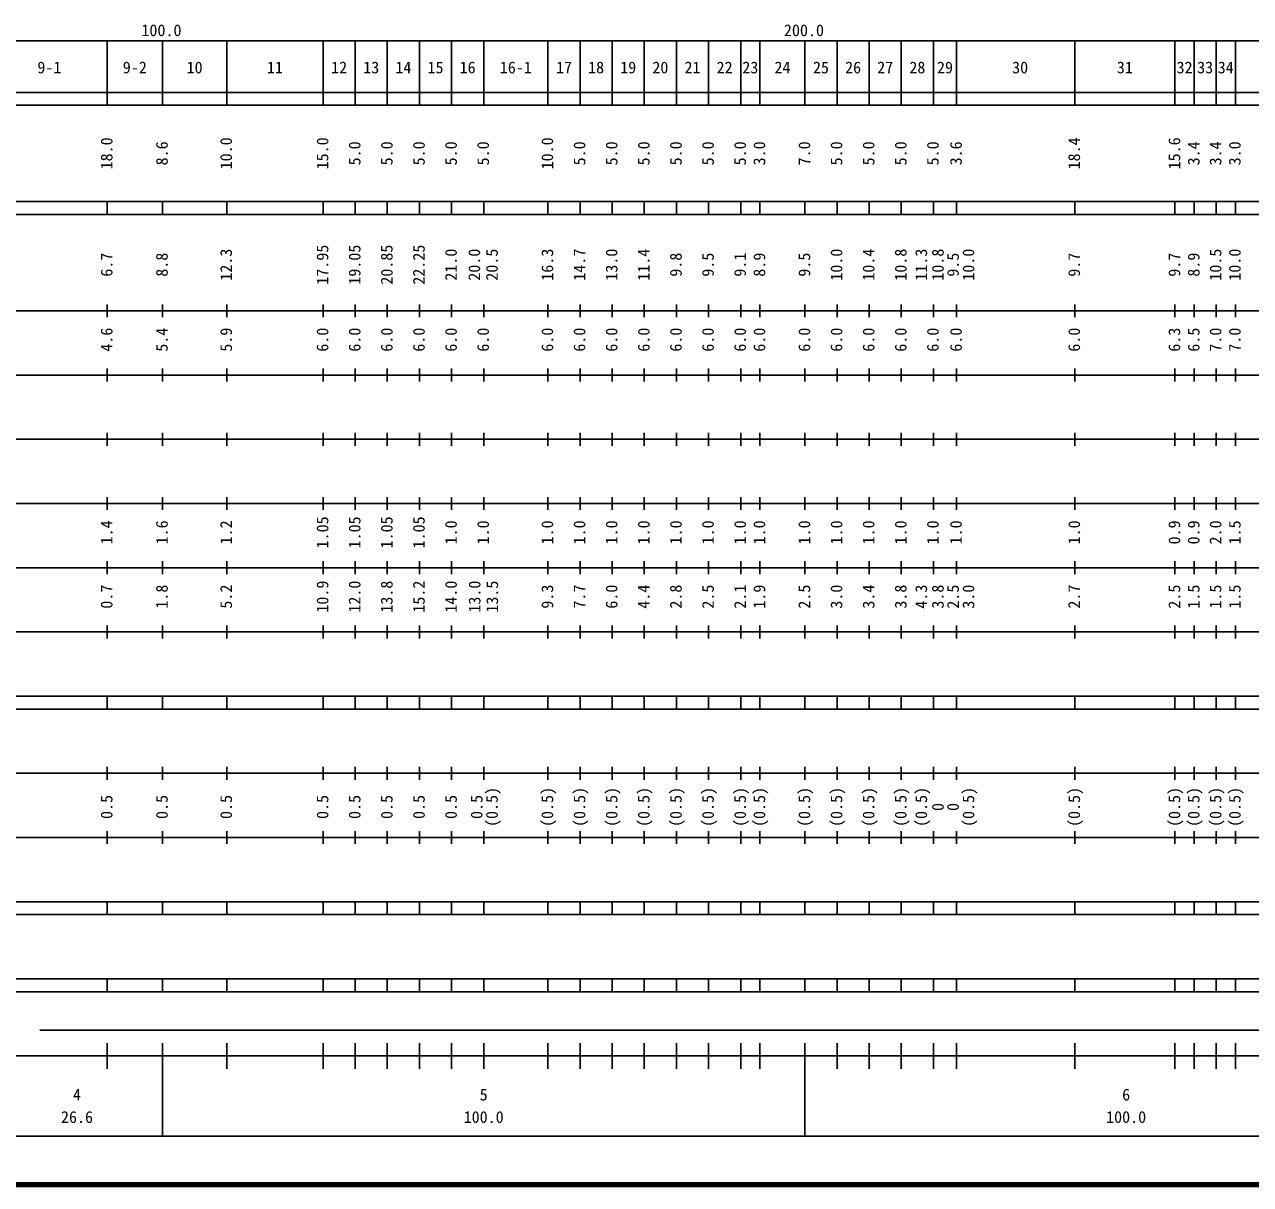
# Model space of a CAD drawing. Units: millimetres on the paper, enlarged 1000 times. Extents: x 40000 to 680000, y 20000 to 380000.
# Drawn here: x 146530 to 337354, y 20000 to 200558 of the extents above; entities that cross this region are included whole.
import ezdxf
from ezdxf.enums import TextEntityAlignment as Align

# ---------------------------------------------------------------- set-up
doc = ezdxf.new("R2010")
doc.units = ezdxf.units.MM
doc.header["$LTSCALE"] = 1000
doc.layers.add('M-TTL', color=2, linetype='Continuous', lineweight=140)
doc.layers.add('M-TTL-BAND', color=7, linetype='Continuous', lineweight=25)
doc.styles.add('ＭＳ ゴシック', font='')
doc.styles.get('ＭＳ ゴシック').set_extended_font_data('MS Gothic')

msp = doc.modelspace()

# ---------------------------------------------------------------- linework, layer by layer
at = {"layer": 'M-TTL'}
msp.add_line((40000, 20000), (680000, 20000), dxfattribs=at)
at = {"layer": 'M-TTL-BAND'}
for p, q in [((68000, 198000), (579000, 198000)), ((159400, 188000), (159400, 198000)), ((168000, 188000), (168000, 198000)), ((178000, 188000), (178000, 198000)), ((193000, 188000), (193000, 198000)), ((198000, 188000), (198000, 198000)), ((203000, 188000), (203000, 198000)), ((208000, 188000), (208000, 198000)), ((213000, 188000), (213000, 198000)), ((218000, 188000), (218000, 198000)), ((228000, 188000), (228000, 198000)), ((233000, 188000), (233000, 198000)), ((238000, 188000), (238000, 198000)), ((243000, 188000), (243000, 198000)), ((248000, 188000), (248000, 198000)), ((253000, 188000), (253000, 198000)), ((258000, 188000), (258000, 198000)), ((261000, 188000), (261000, 198000)), ((268000, 188000), (268000, 198000)), ((273000, 188000), (273000, 198000)), ((278000, 188000), (278000, 198000)), ((283000, 188000), (283000, 198000)), ((288000, 188000), (288000, 198000)), ((291600, 188000), (291600, 198000)), ((310000, 188000), (310000, 198000)), ((325600, 188000), (325600, 198000)), ((328600, 188000), (328600, 198000)), ((332000, 188000), (332000, 198000)), ((335000, 188000), (335000, 198000)), ((40000, 190000), (579000, 190000)), ((40000, 188000), (579000, 188000)), ((40000, 173000), (579000, 173000)), ((159400, 171000), (159400, 173000)), ((168000, 171000), (168000, 173000)), ((178000, 171000), (178000, 173000)), ((193000, 171000), (193000, 173000)), ((198000, 171000), (198000, 173000)), ((203000, 171000), (203000, 173000)), ((208000, 171000), (208000, 173000)), ((213000, 171000), (213000, 173000)), ((218000, 171000), (218000, 173000)), ((228000, 171000), (228000, 173000)), ((233000, 171000), (233000, 173000)), ((238000, 171000), (238000, 173000)), ((243000, 171000), (243000, 173000)), ((248000, 171000), (248000, 173000)), ((253000, 171000), (253000, 173000)), ((258000, 171000), (258000, 173000)), ((261000, 171000), (261000, 173000)), ((268000, 171000), (268000, 173000)), ((273000, 171000), (273000, 173000)), ((278000, 171000), (278000, 173000)), ((283000, 171000), (283000, 173000)), ((288000, 171000), (288000, 173000)), ((291600, 171000), (291600, 173000)), ((310000, 171000), (310000, 173000)), ((325600, 171000), (325600, 173000)), ((328600, 171000), (328600, 173000)), ((332000, 171000), (332000, 173000)), ((335000, 171000), (335000, 173000)), ((40000, 171000), (579000, 171000)), ((159400, 155000), (159400, 157000)), ((168000, 155000), (168000, 157000)), ((178000, 155000), (178000, 157000)), ((193000, 155000), (193000, 157000)), ((198000, 155000), (198000, 157000)), ((203000, 155000), (203000, 157000)), ((208000, 155000), (208000, 157000)), ((213000, 155000), (213000, 157000)), ((218000, 155000), (218000, 157000)), ((228000, 155000), (228000, 157000)), ((233000, 155000), (233000, 157000)), ((238000, 155000), (238000, 157000)), ((243000, 155000), (243000, 157000)), ((248000, 155000), (248000, 157000)), ((253000, 155000), (253000, 157000)), ((258000, 155000), (258000, 157000)), ((261000, 155000), (261000, 157000)), ((268000, 155000), (268000, 157000)), ((273000, 155000), (273000, 157000)), ((278000, 155000), (278000, 157000)), ((283000, 155000), (283000, 157000)), ((288000, 155000), (288000, 157000)), ((291600, 155000), (291600, 157000)), ((310000, 155000), (310000, 157000)), ((325600, 155000), (325600, 157000)), ((328600, 155000), (328600, 157000)), ((332000, 155000), (332000, 157000)), ((335000, 155000), (335000, 157000)), ((40000, 156000), (579000, 156000)), ((159400, 145000), (159400, 147000)), ((168000, 145000), (168000, 147000)), ((178000, 145000), (178000, 147000)), ((193000, 145000), (193000, 147000)), ((198000, 145000), (198000, 147000)), ((203000, 145000), (203000, 147000)), ((208000, 145000), (208000, 147000)), ((213000, 145000), (213000, 147000)), ((218000, 145000), (218000, 147000)), ((228000, 145000), (228000, 147000)), ((233000, 145000), (233000, 147000)), ((238000, 145000), (238000, 147000)), ((243000, 145000), (243000, 147000)), ((248000, 145000), (248000, 147000)), ((253000, 145000), (253000, 147000)), ((258000, 145000), (258000, 147000)), ((261000, 145000), (261000, 147000)), ((268000, 145000), (268000, 147000)), ((273000, 145000), (273000, 147000)), ((278000, 145000), (278000, 147000)), ((283000, 145000), (283000, 147000)), ((288000, 145000), (288000, 147000)), ((291600, 145000), (291600, 147000)), ((310000, 145000), (310000, 147000)), ((325600, 145000), (325600, 147000)), ((328600, 145000), (328600, 147000)), ((332000, 145000), (332000, 147000)), ((335000, 145000), (335000, 147000)), ((46000, 146000), (579000, 146000)), ((52000, 136000), (579000, 136000)), ((159400, 135000), (159400, 137000)), ((168000, 135000), (168000, 137000)), ((178000, 135000), (178000, 137000)), ((193000, 135000), (193000, 137000)), ((198000, 135000), (198000, 137000)), ((203000, 135000), (203000, 137000)), ((208000, 135000), (208000, 137000)), ((213000, 135000), (213000, 137000)), ((218000, 135000), (218000, 137000)), ((228000, 135000), (228000, 137000)), ((233000, 135000), (233000, 137000)), ((238000, 135000), (238000, 137000)), ((243000, 135000), (243000, 137000)), ((248000, 135000), (248000, 137000)), ((253000, 135000), (253000, 137000)), ((258000, 135000), (258000, 137000)), ((261000, 135000), (261000, 137000)), ((268000, 135000), (268000, 137000)), ((273000, 135000), (273000, 137000)), ((278000, 135000), (278000, 137000)), ((283000, 135000), (283000, 137000)), ((288000, 135000), (288000, 137000)), ((291600, 135000), (291600, 137000)), ((310000, 135000), (310000, 137000)), ((325600, 135000), (325600, 137000)), ((328600, 135000), (328600, 137000)), ((332000, 135000), (332000, 137000)), ((335000, 135000), (335000, 137000)), ((46000, 126000), (579000, 126000)), ((159400, 125000), (159400, 127000)), ((168000, 125000), (168000, 127000)), ((178000, 125000), (178000, 127000)), ((193000, 125000), (193000, 127000)), ((198000, 125000), (198000, 127000)), ((203000, 125000), (203000, 127000)), ((208000, 125000), (208000, 127000)), ((213000, 125000), (213000, 127000)), ((218000, 125000), (218000, 127000)), ((228000, 125000), (228000, 127000)), ((233000, 125000), (233000, 127000)), ((238000, 125000), (238000, 127000)), ((243000, 125000), (243000, 127000)), ((248000, 125000), (248000, 127000)), ((253000, 125000), (253000, 127000)), ((258000, 125000), (258000, 127000)), ((261000, 125000), (261000, 127000)), ((268000, 125000), (268000, 127000)), ((273000, 125000), (273000, 127000)), ((278000, 125000), (278000, 127000)), ((283000, 125000), (283000, 127000)), ((288000, 125000), (288000, 127000)), ((291600, 125000), (291600, 127000)), ((310000, 125000), (310000, 127000)), ((325600, 125000), (325600, 127000)), ((328600, 125000), (328600, 127000)), ((332000, 125000), (332000, 127000)), ((335000, 125000), (335000, 127000)), ((159400, 115000), (159400, 117000)), ((168000, 115000), (168000, 117000)), ((178000, 115000), (178000, 117000)), ((193000, 115000), (193000, 117000)), ((198000, 115000), (198000, 117000)), ((203000, 115000), (203000, 117000)), ((208000, 115000), (208000, 117000)), ((213000, 115000), (213000, 117000)), ((218000, 115000), (218000, 117000)), ((228000, 115000), (228000, 117000)), ((233000, 115000), (233000, 117000)), ((238000, 115000), (238000, 117000)), ((243000, 115000), (243000, 117000)), ((248000, 115000), (248000, 117000)), ((253000, 115000), (253000, 117000)), ((258000, 115000), (258000, 117000)), ((261000, 115000), (261000, 117000)), ((268000, 115000), (268000, 117000)), ((273000, 115000), (273000, 117000)), ((278000, 115000), (278000, 117000)), ((283000, 115000), (283000, 117000)), ((288000, 115000), (288000, 117000)), ((291600, 115000), (291600, 117000)), ((310000, 115000), (310000, 117000)), ((325600, 115000), (325600, 117000)), ((328600, 115000), (328600, 117000)), ((332000, 115000), (332000, 117000)), ((335000, 115000), (335000, 117000)), ((52000, 116000), (579000, 116000)), ((159400, 105000), (159400, 107000)), ((168000, 105000), (168000, 107000)), ((178000, 105000), (178000, 107000)), ((193000, 105000), (193000, 107000)), ((198000, 105000), (198000, 107000)), ((203000, 105000), (203000, 107000)), ((208000, 105000), (208000, 107000)), ((213000, 105000), (213000, 107000)), ((218000, 105000), (218000, 107000)), ((228000, 105000), (228000, 107000)), ((233000, 105000), (233000, 107000)), ((238000, 105000), (238000, 107000)), ((243000, 105000), (243000, 107000)), ((248000, 105000), (248000, 107000)), ((253000, 105000), (253000, 107000)), ((258000, 105000), (258000, 107000)), ((261000, 105000), (261000, 107000)), ((268000, 105000), (268000, 107000)), ((273000, 105000), (273000, 107000)), ((278000, 105000), (278000, 107000)), ((283000, 105000), (283000, 107000)), ((288000, 105000), (288000, 107000)), ((291600, 105000), (291600, 107000)), ((310000, 105000), (310000, 107000)), ((325600, 105000), (325600, 107000)), ((328600, 105000), (328600, 107000)), ((332000, 105000), (332000, 107000)), ((335000, 105000), (335000, 107000)), ((46000, 106000), (579000, 106000)), ((40000, 96000), (579000, 96000)), ((159400, 94000), (159400, 96000)), ((168000, 94000), (168000, 96000)), ((178000, 94000), (178000, 96000)), ((193000, 94000), (193000, 96000)), ((198000, 94000), (198000, 96000)), ((203000, 94000), (203000, 96000)), ((208000, 94000), (208000, 96000)), ((213000, 94000), (213000, 96000)), ((218000, 94000), (218000, 96000)), ((228000, 94000), (228000, 96000)), ((233000, 94000), (233000, 96000)), ((238000, 94000), (238000, 96000)), ((243000, 94000), (243000, 96000)), ((248000, 94000), (248000, 96000)), ((253000, 94000), (253000, 96000)), ((258000, 94000), (258000, 96000)), ((261000, 94000), (261000, 96000)), ((268000, 94000), (268000, 96000)), ((273000, 94000), (273000, 96000)), ((278000, 94000), (278000, 96000)), ((283000, 94000), (283000, 96000)), ((288000, 94000), (288000, 96000)), ((291600, 94000), (291600, 96000)), ((310000, 94000), (310000, 96000)), ((325600, 94000), (325600, 96000)), ((328600, 94000), (328600, 96000)), ((332000, 94000), (332000, 96000)), ((335000, 94000), (335000, 96000)), ((40000, 94000), (579000, 94000)), ((49000, 84000), (579000, 84000)), ((159400, 83000), (159400, 85000)), ((168000, 83000), (168000, 85000)), ((178000, 83000), (178000, 85000)), ((193000, 83000), (193000, 85000)), ((198000, 83000), (198000, 85000)), ((203000, 83000), (203000, 85000)), ((208000, 83000), (208000, 85000)), ((213000, 83000), (213000, 85000)), ((218000, 83000), (218000, 85000)), ((228000, 83000), (228000, 85000)), ((233000, 83000), (233000, 85000)), ((238000, 83000), (238000, 85000)), ((243000, 83000), (243000, 85000)), ((248000, 83000), (248000, 85000)), ((253000, 83000), (253000, 85000)), ((258000, 83000), (258000, 85000)), ((261000, 83000), (261000, 85000)), ((268000, 83000), (268000, 85000)), ((273000, 83000), (273000, 85000)), ((278000, 83000), (278000, 85000)), ((283000, 83000), (283000, 85000)), ((288000, 83000), (288000, 85000)), ((291600, 83000), (291600, 85000)), ((310000, 83000), (310000, 85000)), ((325600, 83000), (325600, 85000)), ((328600, 83000), (328600, 85000)), ((332000, 83000), (332000, 85000)), ((335000, 83000), (335000, 85000)), ((159400, 73000), (159400, 75000)), ((168000, 73000), (168000, 75000)), ((178000, 73000), (178000, 75000)), ((193000, 73000), (193000, 75000)), ((198000, 73000), (198000, 75000)), ((203000, 73000), (203000, 75000)), ((208000, 73000), (208000, 75000)), ((213000, 73000), (213000, 75000)), ((218000, 73000), (218000, 75000)), ((228000, 73000), (228000, 75000)), ((233000, 73000), (233000, 75000)), ((238000, 73000), (238000, 75000)), ((243000, 73000), (243000, 75000)), ((248000, 73000), (248000, 75000)), ((253000, 73000), (253000, 75000)), ((258000, 73000), (258000, 75000)), ((261000, 73000), (261000, 75000)), ((268000, 73000), (268000, 75000)), ((273000, 73000), (273000, 75000)), ((278000, 73000), (278000, 75000)), ((283000, 73000), (283000, 75000)), ((288000, 73000), (288000, 75000)), ((291600, 73000), (291600, 75000)), ((310000, 73000), (310000, 75000)), ((325600, 73000), (325600, 75000)), ((328600, 73000), (328600, 75000)), ((332000, 73000), (332000, 75000)), ((335000, 73000), (335000, 75000)), ((40000, 74000), (579000, 74000)), ((40000, 64000), (579000, 64000)), ((159400, 62000), (159400, 64000)), ((168000, 62000), (168000, 64000)), ((178000, 62000), (178000, 64000)), ((193000, 62000), (193000, 64000)), ((198000, 62000), (198000, 64000)), ((203000, 62000), (203000, 64000)), ((208000, 62000), (208000, 64000)), ((213000, 62000), (213000, 64000)), ((218000, 62000), (218000, 64000)), ((228000, 62000), (228000, 64000)), ((233000, 62000), (233000, 64000)), ((238000, 62000), (238000, 64000)), ((243000, 62000), (243000, 64000)), ((248000, 62000), (248000, 64000)), ((253000, 62000), (253000, 64000)), ((258000, 62000), (258000, 64000)), ((261000, 62000), (261000, 64000)), ((268000, 62000), (268000, 64000)), ((273000, 62000), (273000, 64000)), ((278000, 62000), (278000, 64000)), ((283000, 62000), (283000, 64000)), ((288000, 62000), (288000, 64000)), ((291600, 62000), (291600, 64000)), ((310000, 62000), (310000, 64000)), ((325600, 62000), (325600, 64000)), ((328600, 62000), (328600, 64000)), ((332000, 62000), (332000, 64000)), ((335000, 62000), (335000, 64000)), ((40000, 62000), (579000, 62000)), ((40000, 52000), (579000, 52000)), ((159400, 50000), (159400, 52000)), ((168000, 50000), (168000, 52000)), ((178000, 50000), (178000, 52000)), ((193000, 50000), (193000, 52000)), ((198000, 50000), (198000, 52000)), ((203000, 50000), (203000, 52000)), ((208000, 50000), (208000, 52000)), ((213000, 50000), (213000, 52000)), ((218000, 50000), (218000, 52000)), ((228000, 50000), (228000, 52000)), ((233000, 50000), (233000, 52000)), ((238000, 50000), (238000, 52000)), ((243000, 50000), (243000, 52000)), ((248000, 50000), (248000, 52000)), ((253000, 50000), (253000, 52000)), ((258000, 50000), (258000, 52000)), ((261000, 50000), (261000, 52000)), ((268000, 50000), (268000, 52000)), ((273000, 50000), (273000, 52000)), ((278000, 50000), (278000, 52000)), ((283000, 50000), (283000, 52000)), ((288000, 50000), (288000, 52000)), ((291600, 50000), (291600, 52000)), ((310000, 50000), (310000, 52000)), ((325600, 50000), (325600, 52000)), ((328600, 50000), (328600, 52000)), ((332000, 50000), (332000, 52000)), ((335000, 50000), (335000, 52000)), ((40000, 50000), (579000, 50000)), ((148900, 44000), (565000, 44000)), ((159400, 38000), (159400, 42000)), ((168000, 27500), (168000, 42000)), ((178000, 38000), (178000, 42000)), ((193000, 38000), (193000, 42000)), ((198000, 38000), (198000, 42000)), ((203000, 38000), (203000, 42000)), ((208000, 38000), (208000, 42000)), ((213000, 38000), (213000, 42000)), ((218000, 38000), (218000, 42000)), ((228000, 38000), (228000, 42000)), ((233000, 38000), (233000, 42000)), ((238000, 38000), (238000, 42000)), ((243000, 38000), (243000, 42000)), ((248000, 38000), (248000, 42000)), ((253000, 38000), (253000, 42000)), ((258000, 38000), (258000, 42000)), ((261000, 38000), (261000, 42000)), ((268000, 27500), (268000, 42000)), ((273000, 38000), (273000, 42000)), ((278000, 38000), (278000, 42000)), ((283000, 38000), (283000, 42000)), ((288000, 38000), (288000, 42000)), ((291600, 38000), (291600, 42000)), ((310000, 38000), (310000, 42000)), ((325600, 38000), (325600, 42000)), ((328600, 38000), (328600, 42000)), ((332000, 38000), (332000, 42000)), ((335000, 38000), (335000, 42000)), ((40000, 40000), (579000, 40000)), ((68000, 27500), (579000, 27500))]:
    msp.add_line(p, q, dxfattribs=at)

# ---------------------------------------------------------------- texts
at = {"layer": 'M-TTL-BAND', "style": 'ＭＳ ゴシック'}
for s, p in [('100.0', (167844, 198195)), ('200.0', (267844, 198195)), ('9-1', (150400, 192405)), ('9-2', (163700, 192405)), ('10', (173000, 192405)), ('11', (185500, 192405)), ('12', (195500, 192405)), ('13', (200500, 192405)), ('14', (205500, 192405)), ('15', (210500, 192405)), ('16', (215500, 192405)), ('16-1', (223000, 192405)), ('17', (230500, 192405)), ('18', (235500, 192405)), ('19', (240500, 192405)), ('20', (245500, 192405)), ('21', (250500, 192405)), ('22', (255500, 192405)), ('23', (259500, 192405)), ('24', (264500, 192405)), ('25', (270500, 192405)), ('26', (275500, 192405)), ('27', (280500, 192405)), ('28', (285500, 192405)), ('29', (289800, 192405)), ('30', (301500, 192405)), ('31', (317800, 192405)), ('32', (327100, 192405)), ('33', (330300, 192405)), ('34', (333500, 192405)), ('4', (154700, 32523)), ('5', (218000, 32523)), ('6', (318000, 32523)), ('26.6', (154700, 29033)), ('100.0', (218000, 29033)), ('100.0', (318000, 29033))]:
    msp.add_text(s, height=1833, dxfattribs=at).set_placement(p, align=Align.BOTTOM_CENTER)
for s, p in [('18.0', (160770, 180500)), ('8.6', (169370, 180500)), ('10.0', (179370, 180500)), ('15.0', (194370, 180500)), ('5.0', (199370, 180500)), ('5.0', (204370, 180500)), ('5.0', (209370, 180500)), ('5.0', (214370, 180500)), ('5.0', (219370, 180500)), ('10.0', (229370, 180500)), ('5.0', (234370, 180500)), ('5.0', (239370, 180500)), ('5.0', (244370, 180500)), ('5.0', (249370, 180500)), ('5.0', (254370, 180500)), ('5.0', (259370, 180500)), ('3.0', (262370, 180500)), ('7.0', (269370, 180500)), ('5.0', (274370, 180500)), ('5.0', (279370, 180500)), ('5.0', (284370, 180500)), ('5.0', (289370, 180500)), ('3.6', (292970, 180500)), ('18.4', (311370, 180500)), ('15.6', (326970, 180500)), ('3.4', (329970, 180500)), ('3.4', (333370, 180500)), ('3.0', (336370, 180500)), ('17.95', (194370, 163174)), ('19.05', (199370, 163174)), ('20.85', (204370, 163174)), ('22.25', (209370, 163174)), ('6.7', (160770, 163174)), ('8.8', (169370, 163174)), ('12.3', (179370, 163174)), ('21.0', (214370, 163174)), ('20.0', (217997, 163174)), ('20.5', (220742, 163174)), ('16.3', (229370, 163174)), ('14.7', (234370, 163174)), ('13.0', (239370, 163174)), ('11.4', (244370, 163174)), ('9.8', (249370, 163174)), ('9.5', (254370, 163174)), ('9.1', (259370, 163174)), ('8.9', (262370, 163174)), ('9.5', (269370, 163174)), ('10.0', (274370, 163174)), ('10.4', (279370, 163174)), ('10.8', (284370, 163174)), ('11.3', (287563, 163174)), ('10.8', (290150, 163174)), ('9.5', (292516, 163174)), ('10.0', (294913, 163174)), ('9.7', (311370, 163174)), ('9.7', (326970, 163174)), ('8.9', (329970, 163174)), ('10.5', (333370, 163174)), ('10.0', (336370, 163174)), ('4.6', (160770, 151500)), ('5.4', (169370, 151500)), ('5.9', (179370, 151500)), ('6.0', (194370, 151500)), ('6.0', (199370, 151500)), ('6.0', (204370, 151500)), ('6.0', (209370, 151500)), ('6.0', (214370, 151500)), ('6.0', (219370, 151500)), ('6.0', (229370, 151500)), ('6.0', (234370, 151500)), ('6.0', (239370, 151500)), ('6.0', (244370, 151500)), ('6.0', (249370, 151500)), ('6.0', (254370, 151500)), ('6.0', (259370, 151500)), ('6.0', (262370, 151500)), ('6.0', (269370, 151500)), ('6.0', (274370, 151500)), ('6.0', (279370, 151500)), ('6.0', (284370, 151500)), ('6.0', (289370, 151500)), ('6.0', (292970, 151500)), ('6.0', (311370, 151500)), ('6.3', (326970, 151500)), ('6.5', (329970, 151500)), ('7.0', (333370, 151500)), ('7.0', (336370, 151500)), ('1.4', (160770, 121500)), ('1.6', (169370, 121500)), ('1.2', (179370, 121500)), ('1.05', (194370, 121500)), ('1.05', (199370, 121500)), ('1.05', (204370, 121500)), ('1.05', (209370, 121500)), ('1.0', (214370, 121500)), ('1.0', (219370, 121500)), ('1.0', (229370, 121500)), ('1.0', (234370, 121500)), ('1.0', (239370, 121500)), ('1.0', (244370, 121500)), ('1.0', (249370, 121500)), ('1.0', (254370, 121500)), ('1.0', (259370, 121500)), ('1.0', (262370, 121500)), ('1.0', (269370, 121500)), ('1.0', (274370, 121500)), ('1.0', (279370, 121500)), ('1.0', (284370, 121500)), ('1.0', (289370, 121500)), ('1.0', (292970, 121500)), ('1.0', (311370, 121500)), ('0.9', (326970, 121500)), ('0.9', (329970, 121500)), ('2.0', (333370, 121500)), ('1.5', (336370, 121500)), ('0.7', (160770, 111500)), ('1.8', (169370, 111500)), ('5.2', (179370, 111500)), ('10.9', (194370, 111500)), ('12.0', (199370, 111500)), ('13.8', (204370, 111500)), ('15.2', (209370, 111500)), ('14.0', (214370, 111500)), ('13.0', (218045, 111500)), ('13.5', (220789, 111500)), ('9.3', (229370, 111500)), ('7.7', (234370, 111500)), ('6.0', (239370, 111500)), ('4.4', (244370, 111500)), ('2.8', (249370, 111500)), ('2.5', (254370, 111500)), ('2.1', (259370, 111500)), ('1.9', (262370, 111500)), ('2.5', (269370, 111500)), ('3.0', (274370, 111500)), ('3.4', (279370, 111500)), ('3.8', (284370, 111500)), ('4.3', (287563, 111500)), ('3.8', (290150, 111500)), ('2.5', (292516, 111500)), ('3.0', (294913, 111500)), ('2.7', (311370, 111500)), ('2.5', (326970, 111500)), ('1.5', (329970, 111500)), ('1.5', (333370, 111500)), ('1.5', (336370, 111500)), ('0.5', (160770, 78764)), ('0.5', (169370, 78764)), ('0.5', (179370, 78764)), ('0.5', (194370, 78764)), ('0.5', (199370, 78764)), ('0.5', (204370, 78764)), ('0.5', (209370, 78764)), ('0.5', (214370, 78764)), ('0.5', (218370, 78764)), ('(0.5)', (220740, 78764)), ('(0.5)', (229370, 78764)), ('(0.5)', (234370, 78764)), ('(0.5)', (239370, 78764)), ('(0.5)', (244370, 78764)), ('(0.5)', (249370, 78764)), ('(0.5)', (254370, 78764)), ('(0.5)', (259370, 78764)), ('(0.5)', (262370, 78764)), ('(0.5)', (269370, 78764)), ('(0.5)', (274370, 78764)), ('(0.5)', (279370, 78764)), ('(0.5)', (284370, 78764)), ('(0.5)', (287563, 78764)), ('(0.5)', (294913, 78764)), ('(0.5)', (311370, 78764)), ('(0.5)', (326970, 78764)), ('(0.5)', (329970, 78764)), ('(0.5)', (333370, 78764)), ('(0.5)', (336370, 78764)), ('0', (290150, 78764)), ('0', (292516, 78764))]:
    msp.add_text(s, height=1833, rotation=90, dxfattribs=at).set_placement(p, align=Align.BOTTOM_CENTER)

doc.saveas('drawing.dxf')
